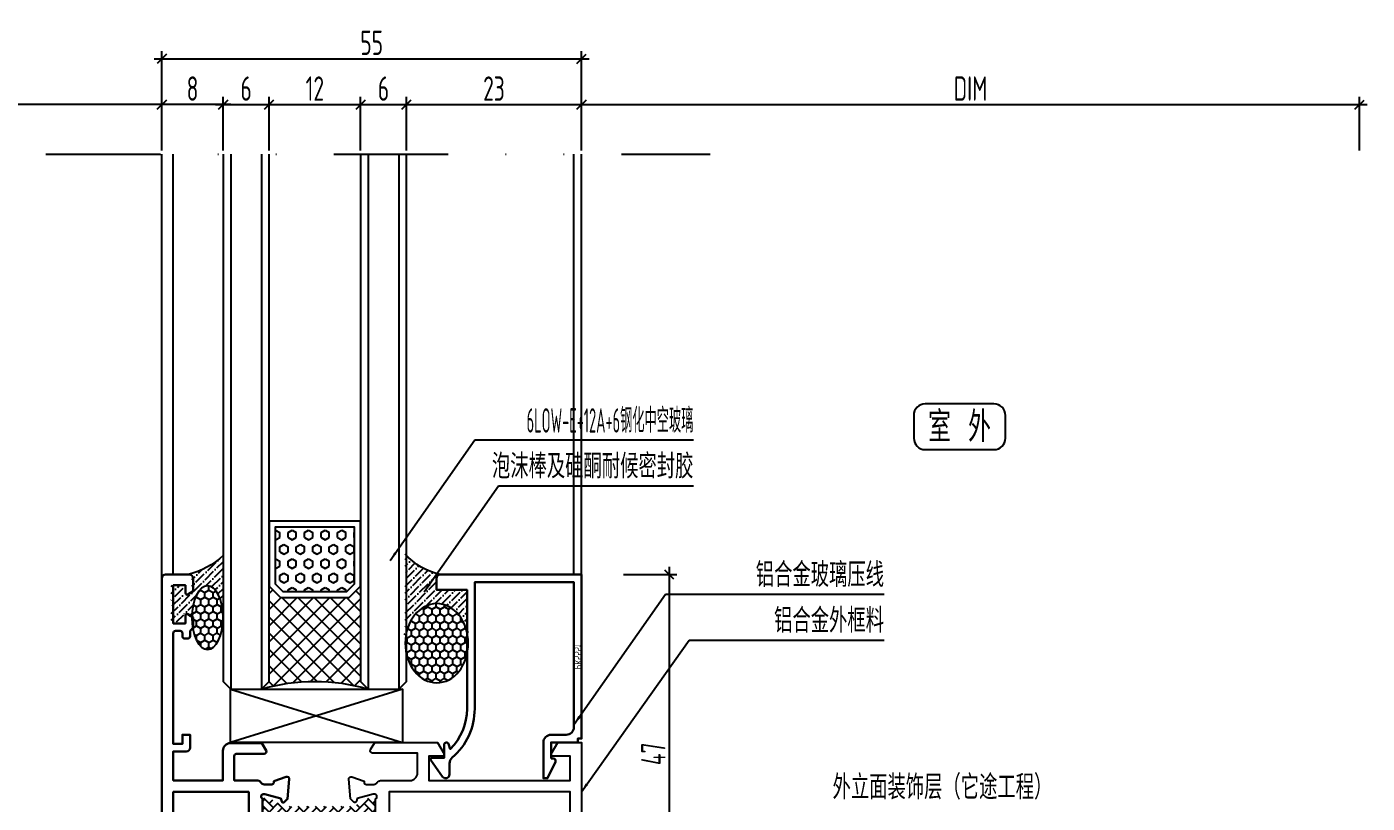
# Model space of a CAD drawing. Header units: millimetres. Extents: x 161920 to 181521, y -136232 to -127655.
# Drawn here: x 165061.6 to 165237.2, y -133313.6 to -133211.8 of the extents above; entities that cross this region are included whole.
import ezdxf
from ezdxf.enums import TextEntityAlignment as Align

# ---------------------------------------------------------------- set-up
doc = ezdxf.new("R2010")
doc.units = ezdxf.units.MM
doc.header["$LTSCALE"] = 10
doc.header["$PDMODE"] = 3
doc.linetypes.add('DASHED', pattern=[19.049999999999997, 12.7, -6.35])
doc.linetypes.add('DIVIDE', pattern=[1.25, 0.5, -0.25, 0, -0.25, 0, -0.25])
for name, color, linetype in [('0BZ', 8, 'Continuous'), ('0KX', 1, 'Continuous'), ('0PDX', 1, 'DIVIDE'), ('0WZ', 100, 'Continuous'), ('0XX', 6, 'DASHED'), ('2FC', 2, 'Continuous'), ('2FJ', 4, 'Continuous'), ('2MB1', 3, 'Continuous'), ('2MB2', 2, 'Continuous'), ('2PJ', 4, 'Continuous'), ('2TC', 8, 'Continuous'), ('2ZC', 3, 'Continuous'), ('USER', 7, 'Continuous'), ('填充层', 8, 'Continuous'), ('尺寸标注', 1, 'Continuous'), ('文字', 2, 'Continuous'), ('标注层', 6, 'Continuous'), ('看线层', 4, 'Continuous')]:
    doc.layers.add(name, color=color, linetype=linetype)
doc.styles.add('HZ', font='Jrs.shx', dxfattribs={"width": 0.75, "bigfont": 'HZTXT.shx'})
doc.styles.add('kld-T', font='ros1.shx', dxfattribs={"width": 0.75, "bigfont": 'hztxt.shx'})
doc.dimstyles.new('kld-t-1', dxfattribs={"dimtxt": 3.2, "dimasz": 1.2, "dimexe": 1, "dimexo": 0.5, "dimgap": 0.5, "dimtad": 1, "dimtoh": 1, "dimdec": 0, "dimzin": 9, "dimdsep": 46, "dimtxsty": 'kld-T', "dimblk": 'OBLIQUE', "dimcen": 2.5, "dimdle": 1, "dimclrd": 256, "dimclre": 256, "dimclrt": 100, "dimadec": 0, "dimazin": 2, "dimtfac": 1, "dimtdec": 0, "dimtix": 1, "dimtmove": 2, "dimatfit": 3, "dimfxl": 0, "dimarcsym": 0})

# ---------------------------------------------------------------- blocks, each defined once
blk = doc.blocks.new('_Oblique')
at = {"color": 0, "linetype": 'ByBlock', "lineweight": -2}
blk.add_line((-0.5, -0.5), (0.5, 0.5), dxfattribs=at)
blk = doc.blocks.new('*D317')
at = {"layer": '0BZ', "lineweight": -2}
for p, q in [((165079.2832842331, -133228.0149695559), (165079.2832842331, -133221.0149695559)), ((165087.3307234909, -133228.0149633804), (165087.3307234909, -133221.0149695559)), ((165088.3307234909, -133222.0149695559), (165078.2832842331, -133222.0149695559))]:
    blk.add_line(p, q, dxfattribs=at)
at = {"layer": 'Defpoints', "color": 0}
for p in [(165079.2832842331, -133222.0149695559), (165079.2832842331, -133228.5149695559), (165087.3307234909, -133228.5149633804)]:
    blk.add_point(p, dxfattribs=at)
at = {"layer": '0BZ', "lineweight": -2, "xscale": 1.2, "yscale": 1.2, "zscale": 1.2, "rotation": 180}
blk.add_blockref('_Oblique', (165079.2832842331, -133222.0149695559), dxfattribs=at)
at = {"layer": '0BZ', "lineweight": -2, "xscale": 1.2, "yscale": 1.2, "zscale": 1.2}
blk.add_blockref('_Oblique', (165087.3307234909, -133222.0149695559), dxfattribs=at)
at = {"layer": '0BZ', "color": 100, "insert": (165083.307003862, -133219.9149695559), "char_height": 3.2, "attachment_point": 5, "style": 'kld-T'}
blk.add_mtext('8', dxfattribs=at)
blk = doc.blocks.new('*D318')
at = {"layer": '0BZ', "lineweight": -2}
for p, q in [((165087.3307234909, -133228.0149633804), (165087.3307234909, -133221.0149662973)), ((165093.3307080447, -133228.0149662973), (165093.3307080447, -133221.0149662973)), ((165086.3307234909, -133222.0149662973), (165094.3307080447, -133222.0149662973))]:
    blk.add_line(p, q, dxfattribs=at)
at = {"layer": 'Defpoints', "color": 0}
for p in [(165093.3307080447, -133222.0149662973), (165087.3307234909, -133228.5149633804), (165093.3307080447, -133228.5149662973)]:
    blk.add_point(p, dxfattribs=at)
at = {"layer": '0BZ', "lineweight": -2, "xscale": 1.2, "yscale": 1.2, "zscale": 1.2, "rotation": 180}
blk.add_blockref('_Oblique', (165087.3307234909, -133222.0149662973), dxfattribs=at)
at = {"layer": '0BZ', "lineweight": -2, "xscale": 1.2, "yscale": 1.2, "zscale": 1.2}
blk.add_blockref('_Oblique', (165093.3307080447, -133222.0149662973), dxfattribs=at)
at = {"layer": '0BZ', "color": 100, "insert": (165090.3307157678, -133219.9149662973), "char_height": 3.2, "attachment_point": 5, "style": 'kld-T'}
blk.add_mtext('6', dxfattribs=at)
blk = doc.blocks.new('*D319')
at = {"layer": '0BZ', "lineweight": -2}
for p, q in [((165093.3307080447, -133228.0149645774), (165093.3307080447, -133221.0149673644)), ((165105.3307074347, -133228.0149673644), (165105.3307074347, -133221.0149673644)), ((165092.3307080447, -133222.0149673644), (165106.3307074347, -133222.0149673644))]:
    blk.add_line(p, q, dxfattribs=at)
at = {"layer": 'Defpoints', "color": 0}
for p in [(165105.3307074347, -133222.0149673644), (165093.3307080447, -133228.5149645774), (165105.3307074347, -133228.5149673644)]:
    blk.add_point(p, dxfattribs=at)
at = {"layer": '0BZ', "lineweight": -2, "xscale": 1.2, "yscale": 1.2, "zscale": 1.2, "rotation": 180}
blk.add_blockref('_Oblique', (165093.3307080447, -133222.0149673644), dxfattribs=at)
at = {"layer": '0BZ', "lineweight": -2, "xscale": 1.2, "yscale": 1.2, "zscale": 1.2}
blk.add_blockref('_Oblique', (165105.3307074347, -133222.0149673644), dxfattribs=at)
at = {"layer": '0BZ', "color": 100, "insert": (165099.3307077397, -133219.9149673644), "char_height": 3.2, "attachment_point": 5, "style": 'kld-T'}
blk.add_mtext('12', dxfattribs=at)
blk = doc.blocks.new('*D320')
at = {"layer": '0BZ', "lineweight": -2}
for p, q in [((165105.3307068005, -133228.0149667541), (165105.3307068005, -133221.0149679511)), ((165111.3306913542, -133228.0149679511), (165111.3306913542, -133221.0149679511)), ((165104.3307068005, -133222.0149679511), (165112.3306913542, -133222.0149679511))]:
    blk.add_line(p, q, dxfattribs=at)
at = {"layer": 'Defpoints', "color": 0}
for p in [(165111.3306913542, -133222.0149679511), (165105.3307068005, -133228.5149667541), (165111.3306913542, -133228.5149679511)]:
    blk.add_point(p, dxfattribs=at)
at = {"layer": '0BZ', "lineweight": -2, "xscale": 1.2, "yscale": 1.2, "zscale": 1.2, "rotation": 180}
blk.add_blockref('_Oblique', (165105.3307068005, -133222.0149679511), dxfattribs=at)
at = {"layer": '0BZ', "lineweight": -2, "xscale": 1.2, "yscale": 1.2, "zscale": 1.2}
blk.add_blockref('_Oblique', (165111.3306913542, -133222.0149679511), dxfattribs=at)
at = {"layer": '0BZ', "color": 100, "insert": (165108.3306990773, -133219.9149679511), "char_height": 3.2, "attachment_point": 5, "style": 'kld-T'}
blk.add_mtext('6', dxfattribs=at)
blk = doc.blocks.new('*D321')
at = {"layer": '0BZ', "lineweight": -2}
for p, q in [((165111.3306913542, -133228.0149736769), (165111.3306913542, -133221.0149679265)), ((165134.2826091958, -133228.0149679265), (165134.2826091958, -133221.0149679265)), ((165110.3306913542, -133222.0149679265), (165135.2826091958, -133222.0149679265))]:
    blk.add_line(p, q, dxfattribs=at)
at = {"layer": 'Defpoints', "color": 0}
for p in [(165134.2826091958, -133222.0149679265), (165111.3306913542, -133228.5149736769), (165134.2826091958, -133228.5149679265)]:
    blk.add_point(p, dxfattribs=at)
at = {"layer": '0BZ', "lineweight": -2, "xscale": 1.2, "yscale": 1.2, "zscale": 1.2, "rotation": 180}
blk.add_blockref('_Oblique', (165111.3306913542, -133222.0149679265), dxfattribs=at)
at = {"layer": '0BZ', "lineweight": -2, "xscale": 1.2, "yscale": 1.2, "zscale": 1.2}
blk.add_blockref('_Oblique', (165134.2826091958, -133222.0149679265), dxfattribs=at)
at = {"layer": '0BZ', "color": 100, "insert": (165122.806650275, -133219.9149679265), "char_height": 3.2, "attachment_point": 5, "style": 'kld-T'}
blk.add_mtext('23', dxfattribs=at)
blk = doc.blocks.new('*D322')
at = {"layer": '0BZ', "lineweight": -2}
for p, q in [((165078.2832842328, -133216.0149679265), (165135.2826091958, -133216.0149679265)), ((165079.2832842328, -133228.0149633558), (165079.2832842328, -133215.0149679265)), ((165134.2826091958, -133228.0149679265), (165134.2826091958, -133215.0149679265))]:
    blk.add_line(p, q, dxfattribs=at)
at = {"layer": 'Defpoints', "color": 0}
for p in [(165134.2826091958, -133216.0149679265), (165079.2832842328, -133228.5149633558), (165134.2826091958, -133228.5149679265)]:
    blk.add_point(p, dxfattribs=at)
at = {"layer": '0BZ', "lineweight": -2, "xscale": 1.2, "yscale": 1.2, "zscale": 1.2, "rotation": 180}
blk.add_blockref('_Oblique', (165079.2832842328, -133216.0149679265), dxfattribs=at)
at = {"layer": '0BZ', "lineweight": -2, "xscale": 1.2, "yscale": 1.2, "zscale": 1.2}
blk.add_blockref('_Oblique', (165134.2826091958, -133216.0149679265), dxfattribs=at)
at = {"layer": '0BZ', "color": 100, "insert": (165106.7829467143, -133213.9149679265), "char_height": 3.2, "attachment_point": 5, "style": 'kld-T'}
blk.add_mtext('55', dxfattribs=at)
blk = doc.blocks.new('*D323')
at = {"layer": '0BZ', "lineweight": -2}
for p, q in [((165134.2826091958, -133228.0149679265), (165134.2826091958, -133221.0149679277)), ((165236.217987673, -133228.0149679277), (165236.217987673, -133221.0149679277)), ((165133.2826091958, -133222.0149679277), (165237.217987673, -133222.0149679277))]:
    blk.add_line(p, q, dxfattribs=at)
at = {"layer": 'Defpoints', "color": 0}
for p in [(165236.217987673, -133222.0149679277), (165134.2826091958, -133228.5149679265), (165236.217987673, -133228.5149679277)]:
    blk.add_point(p, dxfattribs=at)
at = {"layer": '0BZ', "lineweight": -2, "xscale": 1.2, "yscale": 1.2, "zscale": 1.2, "rotation": 180}
blk.add_blockref('_Oblique', (165134.2826091958, -133222.0149679277), dxfattribs=at)
at = {"layer": '0BZ', "lineweight": -2, "xscale": 1.2, "yscale": 1.2, "zscale": 1.2}
blk.add_blockref('_Oblique', (165236.217987673, -133222.0149679277), dxfattribs=at)
at = {"layer": '0BZ', "color": 100, "insert": (165185.2502984344, -133219.9149679277), "char_height": 3.2, "attachment_point": 5, "style": 'kld-T'}
blk.add_mtext('DIM', dxfattribs=at)
blk = doc.blocks.new('*D324')
at = {"layer": '0BZ', "lineweight": -2}
for p, q in [((164966.2183420818, -133228.0149679277), (164966.2183420818, -133221.0149679277)), ((165079.2832842328, -133228.0149679282), (165079.2832842328, -133221.0149679277)), ((165080.2832842328, -133222.0149679277), (164965.2183420818, -133222.0149679277))]:
    blk.add_line(p, q, dxfattribs=at)
at = {"layer": 'Defpoints', "color": 0}
for p in [(164966.2183420818, -133222.0149679277), (164966.2183420818, -133228.5149679277), (165079.2832842328, -133228.5149679282)]:
    blk.add_point(p, dxfattribs=at)
at = {"layer": '0BZ', "lineweight": -2, "xscale": 1.2, "yscale": 1.2, "zscale": 1.2, "rotation": 180}
blk.add_blockref('_Oblique', (164966.2183420818, -133222.0149679277), dxfattribs=at)
at = {"layer": '0BZ', "lineweight": -2, "xscale": 1.2, "yscale": 1.2, "zscale": 1.2}
blk.add_blockref('_Oblique', (165079.2832842328, -133222.0149679277), dxfattribs=at)
at = {"layer": '0BZ', "color": 100, "insert": (165022.7508131573, -133219.9149679277), "char_height": 3.2, "attachment_point": 5, "style": 'kld-T'}
blk.add_mtext('DIM', dxfattribs=at)
blk = doc.blocks.new('*D325')
at = {"layer": '0BZ', "lineweight": -2}
for p, q in [((165145.7830788199, -133331.6256728747), (165145.7830788199, -133282.6307280794)), ((165139.7830788199, -133283.6307280794), (165146.7830788199, -133283.6307280794)), ((165139.7830788231, -133330.6256728747), (165146.7830788199, -133330.6256728747))]:
    blk.add_line(p, q, dxfattribs=at)
at = {"layer": 'Defpoints', "color": 0}
for p in [(165139.2830788199, -133283.6307280794), (165145.7830788199, -133283.6307280794), (165139.2830788231, -133330.6256728747)]:
    blk.add_point(p, dxfattribs=at)
at = {"layer": '0BZ', "lineweight": -2, "xscale": 1.2, "yscale": 1.2, "zscale": 1.2}
for p, rotation in [((165145.7830788199, -133283.6307280794), 90), ((165145.7830788199, -133330.6256728747), 270)]:
    blk.add_blockref('_Oblique', p, dxfattribs=dict(at, rotation=rotation))
at = {"layer": '0BZ', "color": 100, "insert": (165143.6830788199, -133307.128200477), "char_height": 3.2, "attachment_point": 5, "rotation": 90, "style": 'kld-T'}
blk.add_mtext('47', dxfattribs=at)
blk = doc.blocks.new('A$C51824B94')
at = {"layer": '0KX', "color": 1}
blk.add_lwpolyline([(10.5000000000291, 6.000017042621039), (1.500000000058208, 6.000017042737454, 0.4142135623745158), (2.91038304567337e-11, 4.500017042737454), (-2.91038304567337e-11, 1.500017042737454, 0.4142135623749894), (1.499999999970896, 1.704273745417595e-05), (10.5000000000291, 1.704262103885412e-05, 0.414213562373095), (12.0000000000291, 1.500017042621039), (12, 4.500017042621039, 0.4142135623679533)], format="xyb", close=True, dxfattribs=at)
at = {"layer": '0WZ', "style": 'HZ', "width": 0.75}
blk.add_text('室  外', height=4, dxfattribs=at).set_placement((6.000000000043698, 3.000017042621039), align=Align.MIDDLE_CENTER)
blk = doc.blocks.new('zkblj')
at = {"layer": '填充层', "ltscale": 3}
h = blk.add_hatch(dxfattribs=at)
h.set_pattern_fill('ANSI37', color=256, scale=12, style=0)
h.set_pattern_definition([(225, (146.5795907769352, 7989.971856525051), (-1.060660171779821, 1.060660171779821), []), (135, (146.5795907769352, 7989.971856525051), (1.060660171779821, 1.060660171779821), [])])
edge = h.paths.add_edge_path()
edge.add_line((28.00046631204896, 7.500487147073727), (29.50052713540936, 6.000547972900222))
edge.add_line((29.50052713532932, 6.000547972857021), (17.00052714560638, 6.000041101247916))
edge.add_line((17.0005271458067, 6.000041101244278), (16.00056769635785, 5.000000552333859))
edge.add_ellipse((-7.999716132413596, 11.99902735312935), major_axis=(-17.67766952979107, 17.67766952979107), ratio=0.9999999999999944, start_angle=208.7421186201442, end_angle=241.2625280365262)
edge.add_line((16, 19.00000054086559), (17.00004054890701, 18.00004109142083))
edge.add_line((17.00004054885358, 18.00004109140718), (29.50004053857651, 18.00054796302015))
edge.add_line((29.50004053860903, 18.00054796301993), (28.00010136443598, 16.50048713965589))
edge.add_line((28.00010136445053, 16.50048713968135), (28.00046631201167, 7.500487147080321))
at = {"layer": '填充层'}
h = blk.add_hatch(dxfattribs=at)
h.set_pattern_fill('HEX', color=256, scale=5, style=0)
h.set_pattern_definition([(7.016709298534877e-15, (-167700.0082617879, 413937.3946767786), (0, 1.082531755), [0.625, -1.25]), (120, (-167700.0082617879, 413937.3946767786), (-0.9375000002333521, -0.5412658774999999), [0.6249999999999996, -1.249999999999999]), (59.99999999999999, (-167699.3832617879, 413937.3946767786), (-0.937500000233352, 0.5412658775000002), [0.625, -1.25])])
h.paths.add_polyline_path([(28.80000000004657, 7.800000540853944), (28.80000000004657, 16.20000054087723), (29.80000000004657, 17.20000054087723), (37.19999999995343, 17.20000054087723), (37.19999999995343, 6.800000540853944), (29.80000000004657, 6.800000540853944)])
at = {"layer": '看线层'}
for points in [[(28, 7.500000540865585), (28, 16.50000054086559), (29.5, 18.00000054086559), (38, 18.00000054086559), (38, 6.000000540865585), (29.5, 6.000000540865585)], [(28.80000000004657, 7.800000540853944), (28.80000000004657, 16.20000054087723), (29.80000000004657, 17.20000054087723), (37.19999999995343, 17.20000054087723), (37.19999999995343, 6.800000540853944), (29.80000000004657, 6.800000540853944)]]:
    blk.add_lwpolyline(points, close=True, dxfattribs=at)
blk.add_arc((-7.999716132413596, 11.99902735312935), 25.0000000001766, 343.7421185928078, 16.26252803664583, dxfattribs=at)
blk = doc.blocks.new('*U254')
at = {"layer": '2MB1', "color": 8}
for p, q in [((-110.8613696404498, 19.21417785646014), (-40.74558495540987, 19.21419265225632)), ((-110.8613696404498, 15.21418620173068), (-40.74558495541714, 15.21420099744864)), ((-110.8613696404498, 1.214194546855705), (-40.74558495540987, 1.214209342651884)), ((-110.8613696404498, -2.785797107873751), (-40.74558495541714, -2.785782312155789))]:
    blk.add_line(p, q, dxfattribs=at)
at = {"layer": '2MB1'}
for points in [[(-110.8613696404498, 14.21418699995052), (-41.74558495540987, 14.21420078069423), (-40.7455844898941, 15.21419243549462), (-40.74558448988682, 19.21419243549462), (-41.74558495540987, 20.21418409029866), (-110.8613696404498, 20.21417155366731)], [(-110.8613696404498, -3.785796309653907), (-41.74558495540987, -3.785782528910204), (-40.7455844898941, -2.785790874109807), (-40.74558448988682, 1.214209125890193), (-41.74558495540987, 2.214200780694227), (-110.8613696404498, 2.214188244062878)]]:
    blk.add_lwpolyline(points, dxfattribs=at)
at = {"layer": 'USER', "xscale": -1}
blk.add_blockref('zkblj', (-24.74559305188632, -3.785816667381368), dxfattribs=at)
blk = doc.blocks.new('A$C0DD2066B')
at = {"layer": '2TC'}
h = blk.add_hatch(dxfattribs=at)
h.set_pattern_fill('玻璃5', color=256, scale=5, style=0)
h.set_pattern_definition([(0, (-1882179.099975906, -423589.3478002002), (0.9375, 0.541265875), [0.625, -1.25]), (120, (-1882179.099975906, -423589.3478002002), (-0.9374999979516123, 0.5412658785479114), [0.6249999999999993, -1.249999999999999]), (59.99999999999999, (-1882179.099975906, -423589.3478002002), (2.048387709452371e-09, 1.082531753547911), [-1.25, 0.625])])
edge = h.paths.add_edge_path()
edge.add_ellipse((-8.99148947512731, -0.4750112397014163), major_axis=(-5.190702683059413, 9.413061183861816e-07), ratio=0.7960017487506148, start_angle=0, end_angle=360)
h = blk.add_hatch(dxfattribs=at)
h.set_pattern_fill('ANSI36', color=256, scale=5, style=0)
h.set_pattern_definition([(45, (-1882179.099975906, -423589.3478002002), (0.3314563036811942, 1.215339780164378), [1.5625, -0.3125, 0, -0.3125])])
edge = h.paths.add_edge_path()
edge.add_ellipse((-7.978189208079129, -0.5534186342265457), major_axis=(2.954389849595445, 2.954389849595446), ratio=1, start_angle=210.9644115849353, end_angle=419.0356264074792, ccw=False)
edge.add_line((-8.99149022065103, -4.606819652603008), (2.682168448576704, -4.606821770081297))
edge.add_arc((8.313289429061115, 1.755923239514232), 8.496708042176365, 191.926646740099, 228.4907086360346, ccw=False)
edge.add_arc((-0.5, 0), 0.5, -90, 0, ccw=False)
edge.add_line((-0.5, -0.5), (-2, -0.5))
edge.add_line((-2, -0.5), (-2, 3.499984733294696))
edge.add_line((-2, 3.499984733294696), (-8.991492911009118, 3.499981712258887))
at = {"layer": '2PJ'}
blk.add_arc((8.313289425568655, 1.755923237651587), 8.496708038387105, 191.9266467321712, 228.4907086453146, dxfattribs=at)
blk.add_ellipse((-8.99148947512731, -0.4750112397014163), major_axis=(-5.190702683059413, 9.413061183861816e-07), ratio=0.7960017487506146, dxfattribs=at)
blk = doc.blocks.new('A$C240C2789')
at = {"layer": '2TC'}
h = blk.add_hatch(dxfattribs=at)
h.set_pattern_fill('玻璃5', color=256, scale=5, style=0)
h.set_pattern_definition([(0, (-1882103.781274545, -423169.8712055905), (0.9375, 0.541265875), [0.625, -1.25]), (120, (-1882103.781274545, -423169.8712055905), (-0.9374999979516123, 0.5412658785479114), [0.6249999999999998, -1.25]), (59.99999999999999, (-1882103.781274545, -423169.8712055905), (2.048387709452371e-09, 1.082531753547911), [-1.25, 0.625])])
edge = h.paths.add_edge_path()
edge.add_ellipse((-5.738144521834329, 2.399212151474785), major_axis=(4.18348565556973, -8.886360581558757e-07), ratio=0.4902188362471073, start_angle=0, end_angle=360)
h = blk.add_hatch(dxfattribs=at)
h.set_pattern_fill('ANSI36', color=256, scale=5, style=0)
h.set_pattern_definition([(45, (-1882103.781274545, -423169.8712055905), (0.3314563036811942, 1.215339780164378), [1.5625, -0.3125, 0, -0.3125])])
edge = h.paths.add_edge_path()
edge.add_line((2.414850241271779, 4.450033889268525), (-5.738144080154598, 4.450035621004645))
edge.add_ellipse((-5.738144521834329, 2.399212151474785), major_axis=(4.18348565556973, -8.886360581558757e-07), ratio=0.4902188362471073, start_angle=269.99999999373154, end_angle=450.00000000127875, ccw=False)
edge.add_line((-5.738144957460463, 0.3483886819449253), (-5.276264742249623, -0.4516113179270178))
edge.add_arc((-5.449469822924584, -0.5516113179037347), 0.1999999999996716, -90, 30.00000000595861, ccw=False)
edge.add_line((-5.449469822924584, -0.7516113179153763), (-6.4997625190299, -0.7516113179153763))
edge.add_line((-6.4997625190299, -0.7516113179153763), (-6.4997625190299, -2.351611318008509))
edge.add_line((-6.4997625190299, -2.351611318008509), (-1.4997625190299, -2.351611318008509))
edge.add_line((-1.4997625190299, -2.351611318008509), (-1.4997625190299, -0.7516113179153763))
edge.add_line((-1.4997625190299, -0.7516113179153763), (-2.550055215368047, -0.7516113179153763))
edge.add_arc((-2.550055215368047, -0.5516113178455271), 0.2000000000666607, 150.0000000129507, 270, ccw=False)
edge.add_line((-2.723260296275839, -0.4516113178106025), (-2.261380080832168, 0.3483886819449253))
edge.add_line((-2.261380080832168, 0.3483886819449253), (-0.5997625191230327, 0.3483886819449253))
edge.add_arc((-0.5997625191230327, -0.1516113180550747), 0.4999999999999999, 0, 90, ccw=False)
edge.add_arc((9.863470055628568, -2.608224829833489), 10.26162527495612, 136.5413824060386, 166.1489820002537, ccw=False)
at = {"layer": '2PJ'}
blk.add_arc((9.863470055628568, -2.608224829717074), 10.26162527492428, 136.5413824073322, 166.1489820022335, dxfattribs=at)
blk.add_ellipse((-5.738144521834329, 2.399212151474785), major_axis=(4.18348565556973, -8.886360581558757e-07), ratio=0.4902188362471073, dxfattribs=at)
blk = doc.blocks.new('平开窗-BK1')
at = {"layer": '2TC'}
h = blk.add_hatch(dxfattribs=at)
h.set_pattern_fill('AR-HBONE', color=256, scale=0.2, angle=-90.00000000000001, style=0)
h.set_pattern_definition([(45.00000000000001, (284.4403359887656, 568.1997147928341), (1.131370849898476, 2.966472954665309e-16), [2.4, -0.8]), (315, (285.0060214137193, 568.7654002177878), (1.131370849898476, 2.966472954665309e-16), [2.4, -0.8])])
h.paths.add_polyline_path([(8.411152991466224, 40.97720994561678), (8.978697980754077, 39.99419418111211), (9.422576987650245, 39.22537072090199, -0.1314389319920694), (9.582842980744317, 38.62624379288172), (9.582842980744317, 30.1621436366695, -0.1314392328727509), (9.422576245386153, 29.56301535357488), (8.978697980754077, 28.79419418115867), (8.411152818705887, 27.81117711839033, 0.132076207753342), (8.382842980790883, 27.70587428560248), (8.382842980790883, 27.39419418125181, 0.4142135623733031), (8.782842980697751, 26.99419418111211), (12.18284298083745, 26.99419418111211, 0.4142135623725955), (12.58284298074432, 27.39419418125181), (12.58284298074432, 27.76214122277452), (12.55488199437968, 27.81057115778094, 0.0008275894133876069), (12.55453440826386, 27.81117319565965), (11.98698798078112, 28.79419418115867), (11.54311200184748, 29.563009659003, -0.1314401784763497), (11.38284298079088, 30.16214202408446), (11.38284298079088, 38.62624540546676, -0.1314398789667355), (11.54311126284301, 39.22537642106181), (11.98698798078112, 39.99419418111211), (12.55453427741304, 40.97721394075779, 0.1320735268296321), (12.58284298074432, 41.08251476631267), (12.58284298074432, 41.39419418125181, 0.4142135623730535), (12.18284298083745, 41.79419418115867), (8.782842980697751, 41.79419418115867, 0.4142135623732616), (8.382842980790883, 41.39419418125181), (8.382842980790883, 41.02624427288538), (8.410802971804515, 40.97781619679881, 0.0008333789762423857)])
h = blk.add_hatch(dxfattribs=at)
h.set_pattern_fill('AR-HBONE', color=256, scale=0.2, angle=-90.00000000000001, style=0)
h.set_pattern_definition([(45.00000000000001, (291.6524932764005, 568.1997147928341), (1.131370849898476, 2.966472954665309e-16), [2.4, -0.8]), (315, (292.2181787013542, 568.7654002177878), (1.131370849898476, 2.966472954665309e-16), [2.4, -0.8])])
h.paths.add_polyline_path([(15.62331027910113, 40.97720994561678), (16.19085526838899, 39.99419418111211), (16.63473427505232, 39.22537072090199, -0.1314389319920694), (16.79500026837923, 38.62624379288172), (16.79500026837923, 30.1621436366695, -0.1314392328727509), (16.63473353278823, 29.56301535357488), (16.19085526838899, 28.79419418115867), (15.6233101063408, 27.81117711839033, 0.132076207753342), (15.59500026842579, 27.70587428560248), (15.59500026842579, 27.39419418125181, 0.4142135623733031), (15.99500026833266, 26.99419418111211), (19.39500026823953, 26.99419418111211, 0.4142135623725955), (19.79500026837923, 27.39419418125181), (19.79500026837923, 27.76214122277452), (19.76703928178176, 27.81057115778094, 0.0008275894133876069), (19.76669169566594, 27.81117319565965), (19.19914526841603, 28.79419418115867), (18.75526928948238, 29.563009659003, -0.1314401784763497), (18.59500026842579, 30.16214202408446), (18.59500026842579, 38.62624540546676, -0.1314398789667355), (18.75526855047792, 39.22537642106181), (19.19914526841603, 39.99419418111211), (19.76669156504795, 40.97721394075779, 0.1320735268296321), (19.79500026837923, 41.08251476631267), (19.79500026837923, 41.39419418125181, 0.4142135623730535), (19.39500026823953, 41.79419418115867), (15.99500026833266, 41.79419418115867, 0.4142135623732616), (15.59500026842579, 41.39419418125181), (15.59500026842579, 41.02624427288538), (15.62296025943942, 40.97781619679881, 0.0008333790536643452)])
at = {"layer": '2ZC', "lineweight": 30}
blk.add_lwpolyline([(41.30486931605265, 52.29351594106993), (40.90486931614578, 52.29351594106993, 0.4142135623730948), (40.60486931609921, 51.99351594125619), (40.60486931609921, 51.59351594111649, 0.4142135623731227), (40.90486931614578, 51.29351594106993), (41.60486931609921, 51.29351594106993), (42.07488281908445, 50.89441594126401), (43.36686931597069, 50.89441594126401), (43.82886931602843, 51.59441594121745, 0.5747035855752572), (43.65486931614578, 51.89441594126401), (42.60486931609921, 51.89441594126401), (42.60486931609921, 53.49441594112432), (47.60486931609921, 53.49441594112432), (47.60486931609921, 51.89441594126401), (46.55486931605265, 51.89441594126401, 0.5773502692381147), (46.38166423537768, 51.59441594121745), (46.84386931592599, 50.89441594126401), (48.50486931600608, 50.89441594126401, 0.414213562373095), (49.00486931600608, 51.39441594126401), (49.00486931600608, 54.49441594112432, 0.414213562373095), (48.50486931600608, 54.99441594112432), (21.90485769230872, 54.99441594112432), (-3.068381920456886e-05, 54.99441594112432), (-3.068381920456886e-05, 50.74441594112432, 0.9999999999999999), (1.499969316180795, 50.74441594112432), (1.499969316180795, 53.49441053689225), (5.999969316180795, 53.49441053689225), (5.999969316180795, 42.46027368766954, 0.2679491924311503), (6.249969316180795, 42.02726098586572, -0.267949192431141), (6.499969316180795, 41.5942482840619), (6.499969316180795, 40.5942482840619, -0.414213562373081), (6.199969316134229, 40.29424828401534), (6.099969316041097, 40.29424828401534), (5.51856546336785, 38.69685432704864, 0.5486187866266737), (5.826619972474873, 38.29538987454725), (8.409967216895893, 38.52140347234672), (8.841390672372654, 38.95282692782348, 0.5773502691896827), (8.751733125187457, 39.28743344912073), (8.363402698654681, 39.39148627332179), (7.799969315994531, 41.49424828396877), (7.799969315994531, 41.69424828392221, -0.8430389971008876), (8.382812028517947, 41.79424828401534), (12.39996931608766, 41.79424828401534, -0.4142135623730953), (12.69996931613423, 41.49424828396877), (12.69996931613423, 41.18872873851797), (11.72925915662199, 39.59845021035289, 0.5855240683198423), (11.89996931608766, 39.29424828401534), (13.49749999982305, 39.29424828401534, -0.9999999999999715), (14.49749999982305, 39.29424828401534), (16.09503068379126, 39.29424828401534, 0.5855240683198423), (16.26574084325694, 39.59845021035289), (15.2950306837447, 41.18872873851797), (15.2950306837447, 41.49424828396877, -0.4142135623730951), (15.59503068379126, 41.79424828401534), (19.61218797136098, 41.79424828401534, -0.8430389971008876), (20.19503068365157, 41.69424828392221), (20.19503068365157, 41.49424828396877), (19.63159730122425, 39.39148627332179), (19.24326687469147, 39.28743344912073, 0.5773502691896827), (19.15360932750627, 38.95282692782348), (19.58503278298303, 38.52140347234672), (22.16838002740405, 38.29538987454725, 0.5486187866266737), (22.47643453651108, 38.69685432704864), (21.89503068383783, 40.29424828401534), (21.7950306837447, 40.29424828401534, -0.4142135623730813), (21.49503068369813, 40.5942482840619), (21.49503068369813, 41.5941937576863, -0.2710354136241196), (21.7500306838192, 42.03005497407867, 0.271035413624148), (22.00503068370745, 42.46591619047103), (22.00503068370745, 45.49242749455152), (25.20485769212246, 45.49242749455152, -0.4142135623732337), (25.50485769216903, 45.19242749473779), (25.50485769216903, 41.59018862660741, 0.5795574611325127), (25.95657308911905, 41.33137897023698), (26.90485769230872, 41.88726771477377), (26.90485769230872, 45.99242749455152, 0.4142135623730617), (25.90485769230872, 46.99242749455152), (22.00498517137021, 46.99242749455152), (22.00485769216903, 53.49441594112432), (25.80485769221559, 53.49441594112432), (25.80485769221559, 51.79351594106993, 0.414213562373095), (26.30485769221559, 51.29351594106993), (28.00485769216903, 51.29351594106993), (28.00485769216903, 52.29351594106993), (26.80485769221559, 52.29351594106993), (26.80485769221559, 53.49441594112432), (41.30486931605265, 53.49441594112432, -0.4142135623731228), (41.60486931609921, 53.19441594107775), (41.60486931609921, 52.59351594111649, -0.414213562373095)], format="xyb", close=True, dxfattribs=at)
blk.add_lwpolyline([(7.499969316180795, 53.49441594112432), (7.499969316180795, 43.5942482840619), (20.50485769216903, 43.5942482840619), (20.50485769216903, 53.49141594109824)], close=True, dxfattribs=at)
at = {"layer": '2ZC'}
blk.add_lwpolyline([(16.26571015943773, 29.18999183125561), (15.29499999992549, 27.59971330309054), (15.29499999992549, 27.29419375763973, 0.4142135623162661), (15.59499999997206, 26.99419375759317), (19.61215728754178, 26.99419375759317, 0.8430389969766509), (20.19499999983236, 27.0941937576863), (20.19499999983236, 27.29419375763973), (19.63156661717221, 29.39695576828672), (19.24323619087227, 29.50100859225495, -0.5773502693255007), (19.15357864368707, 29.83561511378502), (19.585002098931, 30.26703856926179), (22.16834934358485, 30.49305216706125, -0.5486187866357808), (22.47640385269187, 30.09158771455986), (21.89500000001863, 28.49419375759317), (21.79499999992549, 28.49419375759317, 0.41421356214578), (21.49499999987893, 28.1941937575466), (21.49499999987893, 27.1941937575466, 0.2679491923720631), (21.74499999987893, 26.76118105574278, -0.267949192415794), (21.99499999987893, 26.32816835370613), (21.99499999987893, 22.49162135150982, 0.414213562373095), (22.99499999987893, 21.49162135150982), (25.59499999997206, 21.49162135150982), (25.59499999997206, 27.38824838254368, -0.5793512968246759), (26.04655558802187, 27.64715165336384), (26.99499999987893, 27.09195569128497), (26.99499999987893, 18.8844197615399), (25.4944117302075, 18.0148763723555, -0.5762198023632081), (25.19499999983236, 18.18841976154363), (25.19499999983236, 19.99162135150982), (21.99499999987893, 19.99162135150982), (21.99499999987893, 1.494621351768728), (25.19499999983236, 1.494621351535898), (25.19499999983236, 3.795621351513546, -0.5762198027240982), (25.4944117302075, 3.969164740468841), (26.99499999987893, 3.099621351517271), (26.99499999987893, -0.005378648464102298), (0, -0.005378648464102298), (-0.0001326007768511772, 4.244606875057798, -1.00001560041192), (1.499865838559344, 4.244630275468808), (1.499865838559344, 1.494621351535898), (6, 1.494621351535898), (6, 13.14202135143569), (6.302999999839813, 13.44462135148933), (6, 13.7473213513731), (6, 26.32816835370613, -0.2679491924157939), (6.25, 26.76118105574278, 0.2679491923720632), (6.5, 27.1941937575466), (6.5, 28.1941937575466, 0.4142135623162663), (6.199999999953434, 28.49419375759317), (6.099999999860302, 28.49419375759317), (5.518596147187054, 30.09158771455986, -0.5486187865513317), (5.826650656294078, 30.49305216706125), (8.409997900947928, 30.26703856926179), (8.841421356191859, 29.83561511378502, -0.5773502693255007), (8.751763809006661, 29.50100859225495), (8.363433382473886, 29.39695576828672), (7.799999999813735, 27.29419375763973), (7.799999999813735, 27.0941937576863, 0.8430389969489906), (8.382842712337151, 26.99419375759317), (12.39999999990687, 26.99419375759317, 0.414213562373095), (12.69999999995343, 27.29419375763973), (12.69999999995343, 27.59971330309054), (11.7292898404412, 29.18999183125561, -0.5855240679998871), (11.89999999990687, 29.49419375759317), (13.49749999982305, 29.49419375759317, 0.9999999999999999), (14.49749999982305, 29.49419375759317), (16.09499999997206, 29.49419375759317, -0.5855240679998871), (16.26571015967056, 29.18999183102278)], format="xyb", dxfattribs=at)
blk.add_lwpolyline([(7.499888376099989, 25.19418875983683), (7.499888376099989, 1.494621351768728), (20.49477675231174, 1.494621351768728), (20.49477675231174, 25.19118875981076)], close=True, dxfattribs=at)
at = {"layer": '文字', "style": 'kld-T', "width": 0.75}
blk.add_text('PK5501 ', height=0.9600000000000002, dxfattribs=at).set_placement((7.957349557662383, 0.8252744747442193), align=Align.MIDDLE_LEFT)
blk = doc.blocks.new('A$C4D57296D')
at = {"layer": '标注层'}
blk.add_blockref('平开窗-BK1', (0, 0), dxfattribs=at)
blk = doc.blocks.new('A$C764F320E')
at = {"layer": '2FC', "lineweight": 30}
blk.add_lwpolyline([(-24.09999613068067, -4.000222000060603), (-21.99987000832334, -4.000222000060603), (-21.99992700014263, -0.5003589999396354), (-21.49989600013942, -0.5003520001191646), (-21.49990400020033, -0.0003520001191645861), (0, 0), (0, -18.5001690001227, -0.414213562373095), (-0.5, -19.0001690001227), (-2, -19.0001690001227), (-2, -15.000184266828), (-17.59592680865899, -15.00019100587815, 0.2006680091547975), (-22.86492919223383, -17.20019328244962), (-22.20681043993682, -17.41508062579669, -0.853460021317307), (-22.29992999997921, -18.00026200013235), (-23.99996000016108, -18.00024726660922), (-23.99996000016108, -19.60022499994375, -0.6104819596029583), (-24.31630600010976, -19.76294500008225), (-26.49086643755436, -18.20688546216115, -0.7293416224067294), (-26.19994199997745, -17.30023699998856), (-24.75191021151841, -17.30023699998856, 0.2195849521490703), (-23.99106308608316, -16.94916816102341, -0.2197185801068457), (-17.59566398663446, -14.00019100564532), (-1, -14.00018383469433), (-1, -1.00001637195237), (-19.99991894257255, -1.000327442772686, 0.4142135373502237), (-20.99990257062018, -2.000343729043379), (-20.99987001041882, -4.000078116776422, -0.4142557054092502), (-21.99986999994144, -5.000222000060603), (-26.69992700009607, -5.000222000060603), (-26.69992700009607, -4.441684002056718), (-24.5267816092819, -3.428329663816839, -0.5486187866266656), (-24.09999613068067, -3.700222000014037)], format="xyb", close=True, dxfattribs=at)
at = {"layer": '文字', "style": 'kld-T', "width": 0.75}
blk.add_text('PK5551 ', height=0.9600000000000002, dxfattribs=at).set_placement((-12.42605460784398, -0.4735691532259807), align=Align.MIDDLE_LEFT)

msp = doc.modelspace()

# ---------------------------------------------------------------- linework, layer by layer
at = {"layer": '0PDX', "ltscale": 3}
msp.add_line((165064.1065763105, -133228.5149724972), (165151.1526062295, -133228.5149724972), dxfattribs=at)
at = {"layer": '0XX', "ltscale": 3}
for p, q in [((165080.7832842331, -133283.6207999846), (165080.7832842331, -133228.5149695559)), ((165133.281657715, -133283.6307259283), (165133.2816577152, -133228.5149515788))]:
    msp.add_line(p, q, dxfattribs=at)
at = {"layer": '2FJ'}
for p, q in [((165088.2852726795, -133298.6307531017), (165110.8064170235, -133305.6306693007)), ((165110.8064170235, -133298.6307531017), (165088.2852726795, -133305.6306693007))]:
    msp.add_line(p, q, dxfattribs=at)
msp.add_lwpolyline([(165088.2852726795, -133298.6307531017), (165110.8064170235, -133298.6307531017), (165110.8064170235, -133305.6306693007), (165088.2852726795, -133305.6306693007)], close=True, dxfattribs=at)
at = {"layer": '2MB2'}
for p, q in [((165079.2832842331, -133284.1207999846), (165079.2832842331, -133228.5149695559)), ((165134.2816577147, -133283.6307423005), (165134.2816577147, -133228.514967951))]:
    msp.add_line(p, q, dxfattribs=at)

# ---------------------------------------------------------------- block references
at = {"layer": '填充层', "rotation": 270}
msp.add_blockref('*U254', (165091.1165198005, -133339.3763375916), dxfattribs=at)
at = {"layer": '尺寸标注'}
msp.add_blockref('A$C51824B94', (165177.8098080773, -133267.2517837489), dxfattribs=at)
at = {"layer": '标注层', "xscale": -1, "rotation": 270}
for name, p in [('A$C240C2789', (165082.8807001739, -133283.5306693006)), ('A$C0DD2066B', (165115.7807071739, -133283.6307531018)), ('A$C764F320E', (165134.2816577145, -133283.6307423005))]:
    msp.add_blockref(name, p, dxfattribs=at)
at = {"layer": '标注层', "rotation": 90}
msp.add_blockref('A$C4D57296D', (165134.277700174, -133332.6256693006), dxfattribs=at)

# ---------------------------------------------------------------- texts
at = {"layer": '0WZ', "style": 'kld-T'}
for s, width, p in [('6LOW-E+12A+6钢化中空玻璃', 0.5, (165148.933322088, -133265.9817183902)), ('泡沫棒及硅酮耐候密封胶', 0.75, (165148.933322088, -133271.9817183902)), ('铝合金玻璃压线', 0.75, (165173.9089961903, -133286.2127991537)), ('铝合金外框料', 0.75, (165173.9089961903, -133292.2127991537)), ('外立面装饰层（它途工程）', 0.75, (165195.9665354058, -133314.0495018113))]:
    msp.add_text(s, height=3.2, dxfattribs=dict(at, width=width)).set_placement(p, align=Align.BOTTOM_RIGHT)

# ---------------------------------------------------------------- dimensions: what is measured, and where the dimension line sits
at = {"layer": '0BZ'}
for base, p1, p2, angle, picture, middle in [((165134.2826091958, -133216.0149679265), (165079.2832842328, -133228.5149633558), (165134.2826091958, -133228.5149679265), 180, '*D322', (165106.7829467143, -133213.9149679265)), ((165079.2832842331, -133222.0149695559), (165087.3307234909, -133228.5149633804), (165079.2832842331, -133228.5149695559), 180, '*D317', (165083.307003862, -133219.9149695559)), ((165093.3307080447, -133222.0149662973), (165087.3307234909, -133228.5149633804), (165093.3307080447, -133228.5149662973), 180, '*D318', (165090.3307157678, -133219.9149662973)), ((165105.3307074347, -133222.0149673644), (165093.3307080447, -133228.5149645774), (165105.3307074347, -133228.5149673644), 180, '*D319', (165099.3307077397, -133219.9149673644)), ((165111.3306913542, -133222.0149679511), (165105.3307068005, -133228.5149667541), (165111.3306913542, -133228.5149679511), 180, '*D320', (165108.3306990773, -133219.9149679511)), ((165134.2826091958, -133222.0149679265), (165111.3306913542, -133228.5149736769), (165134.2826091958, -133228.5149679265), 180, '*D321', (165122.806650275, -133219.9149679265)), ((165145.7830788199, -133283.6307280794), (165139.2830788231, -133330.6256728747), (165139.2830788199, -133283.6307280794), 90, '*D325', (165143.6830788199, -133307.128200477))]:
    dim = msp.add_linear_dim(base=base, p1=p1, p2=p2, angle=angle, dimstyle='kld-t-1', dxfattribs=at)
    dim.commit()
    dim.dimension.update_dxf_attribs({"geometry": picture, "text_midpoint": middle})
dim = msp.add_linear_dim(base=(164966.2183420818, -133222.0149679277), p1=(165079.2832842328, -133228.5149679282), p2=(164966.2183420818, -133228.5149679277), text='DIM', dimstyle='kld-t-1', dxfattribs=at)
dim.commit()
dim.dimension.update_dxf_attribs({"geometry": '*D324', "text_midpoint": (165022.7508131573, -133219.9149679277)})
dim = msp.add_linear_dim(base=(165236.217987673, -133222.0149679277), p1=(165134.2826091958, -133228.5149679265), p2=(165236.217987673, -133228.5149679277), angle=180, text='DIM', dimstyle='kld-t-1', dxfattribs=at)
dim.commit()
dim.dimension.update_dxf_attribs({"geometry": '*D323', "text_midpoint": (165185.2502984344, -133219.9149679277)})

# ---------------------------------------------------------------- leaders
at = {"layer": '0BZ', "ltscale": 10}
for points in [[(165109.1968194436, -133281.7992702763), (165120.3010326551, -133265.9817183902), (165148.933322088, -133265.9817183902)], [(165113.6630680856, -133285.8798417676), (165123.4198070761, -133271.9817183902), (165148.933322088, -133271.9817183902)], [(165133.3098687687, -133303.2591289743), (165145.2767067574, -133286.2127991537), (165173.9089961903, -133286.2127991537)], [(165134.2830788224, -133312.0926319022), (165148.3954811784, -133292.2127991537), (165173.9089961903, -133292.2127991537)]]:
    msp.add_leader(points, dimstyle='kld-t-1', dxfattribs=at)

doc.saveas('drawing.dxf')
